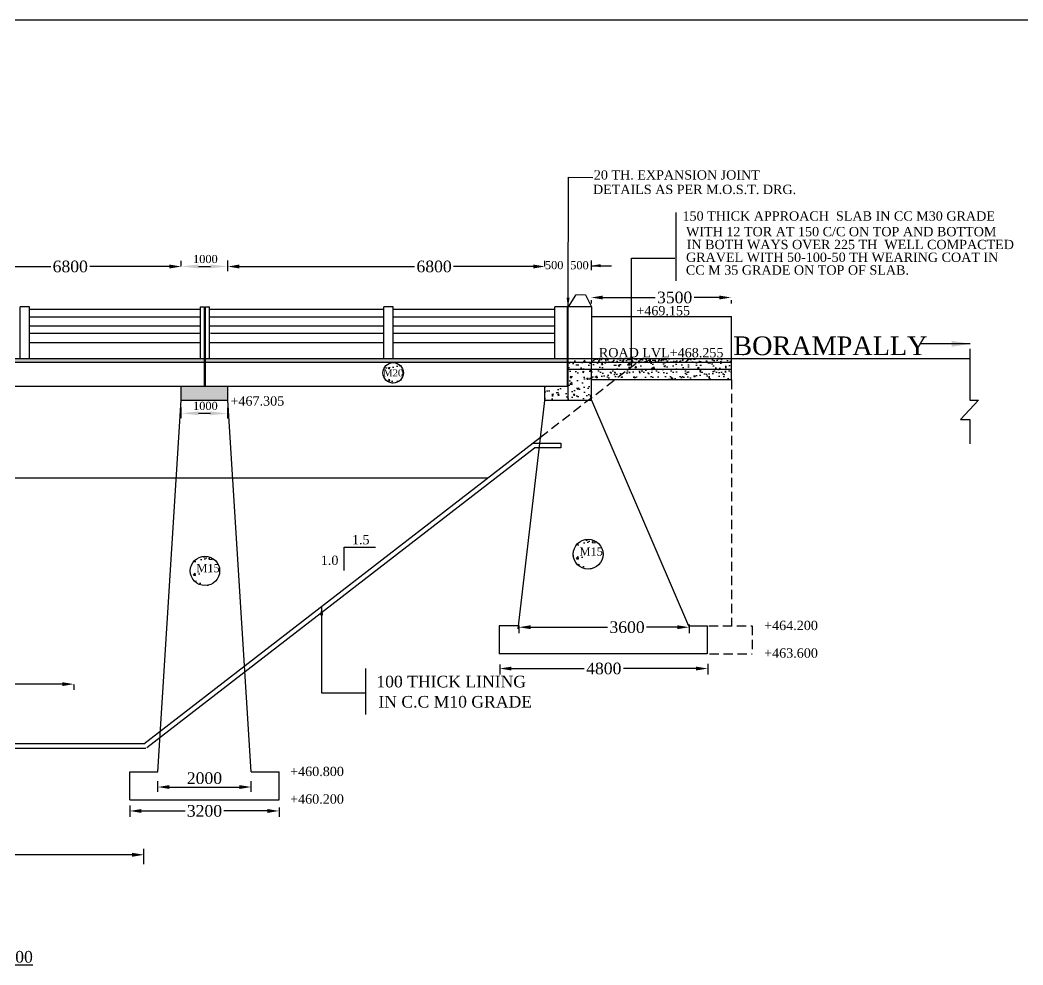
# Model space of a CAD drawing. Header units: millimetres. Extents: x 17 to 877, y -131 to 1336.
# Drawn here: x 320.7 to 535.7, y 369.4 to 572.1 of the extents above; entities that cross this region are included whole.
import ezdxf

# ---------------------------------------------------------------- set-up
doc = ezdxf.new("R2010")
doc.units = ezdxf.units.MM
doc.header["$MEASUREMENT"] = 0
doc.linetypes.add('HIDDEN', pattern=[0.375, 0.25, -0.125])
doc.styles.get("Standard").update_dxf_attribs({"font": 'times.ttf', "height": 2.5})
doc.dimstyles.new('ISO-25', dxfattribs={"dimtxt": 2.5, "dimasz": 2.5, "dimexe": 1.25, "dimexo": 0.625, "dimtad": 1, "dimtih": 1, "dimtoh": 1, "dimdsep": 46, "dimtxsty": 'Standard', "dimcen": 0.54, "dimadec": 0, "dimazin": 0, "dimtfac": 1, "dimtofl": 0, "dimtmove": 0, "dimatfit": 3, "dimfxl": 1, "dimarcsym": 0})
doc.dimstyles.new('STANDARD$7', dxfattribs={"dimtxt": 2, "dimasz": 2, "dimexe": 1.25, "dimexo": 0.625, "dimtad": 1, "dimdec": 0, "dimlfac": 0.5, "dimdsep": 46, "dimtxsty": 'Standard', "dimcen": 2.5, "dimadec": 0, "dimazin": 0, "dimtfac": 1, "dimtdec": 0, "dimtmove": 0, "dimatfit": 3, "dimfxl": 1, "dimtolj": 1, "dimtzin": 0, "dimarcsym": 0})
pattern_1 = [(50, (20.259, 9.944), (1.7931505, -0.1568803), [0.1875, -2.0625]), (355, (20.259, 9.944), (-0.3468783, 1.8804803), [0.15, -1.65]), (100.4514, (20.4084, 9.931), (1.4462735, 1.723599), [0.1593505, -1.7528553]), (46.1842, (20.259, 10.444), (2.6681026, -0.4137975), [0.28125, -3.09375]), (96.6356, (20.4813, 10.4096), (2.336657, 2.435295), [0.239026, -2.629282]), (351.1842, (20.259, 10.444), (2.336655, 2.435297), [0.225, -2.475]), (21, (20.509, 10.319), (1.4922676, -1.0065472), [0.1875, -2.0625]), (326, (20.509, 10.319), (0.6082883, 1.812875), [0.15, -1.65]), (71.4514, (20.6333, 10.2352), (2.1005566, 0.8063262), [0.1593505, -1.7528553]), (37.5, (20.25897, 9.94406), (0.03039964, 0.83223463), [0, -1.63, 0, -1.675, 0, -1.65625]), (7.5, (20.259, 9.9441), (0.6576738, 0.9860293), [0, -0.955, 0, -1.5925, 0, -0.63125]), (327.5, (19.70147, 9.94406), (1.3345561, -0.0563872), [0, -0.625, 0, -1.95, 0, -2.5875]), (317.5, (19.4515, 9.944), (1.4579654, 0.2502625), [0, -0.8125, 0, -1.295, 0, -1.8375])]
pattern_2 = [(50, (20.259, 9.944), (3.586301, -0.313761), [0.375, -4.125]), (355, (20.259, 9.944), (-0.693757, 3.76096), [0.3, -3.3]), (100.4514, (20.5578, 9.918), (2.892547, 3.447198), [0.3187, -3.50571]), (46.1842, (20.259, 10.944), (5.336205, -0.827595), [0.5625, -6.1875]), (96.6356, (20.7037, 10.875), (4.673314, 4.87059), [0.47805, -5.258565]), (351.1842, (20.259, 10.944), (4.67331, 4.870593), [0.45, -4.95]), (21, (20.759, 10.694), (2.984535, -2.013094), [0.375, -4.125]), (326, (20.759, 10.694), (1.216577, 3.62575), [0.3, -3.3]), (71.4514, (21.0077, 10.5263), (4.201113, 1.612652), [0.3187, -3.50571]), (37.5, (20.259, 9.944), (0.0607993, 1.6644693), [0, -3.26, 0, -3.35, 0, -3.3125]), (7.5, (20.259, 9.944), (1.3153477, 1.9720586), [0, -1.91, 0, -3.185, 0, -1.2625]), (327.5, (19.144, 9.944), (2.6691122, -0.1127744), [0, -1.25, 0, -3.9, 0, -5.175]), (317.5, (18.644, 9.944), (2.915931, 0.500525), [0, -1.625, 0, -2.59, 0, -3.675])]

# ---------------------------------------------------------------- blocks, each defined once
blk = doc.blocks.new('*D23')
at = {"color": 0, "lineweight": -2, "transparency": 16777216}
for p, q in [((217.23, 391.04), (217.23, 394.29)), ((347.23, 391.04), (347.23, 394.29)), ((219.73, 393.04), (277.03, 393.04)), ((344.73, 393.04), (287.43, 393.04))]:
    blk.add_line(p, q, dxfattribs=at)
at = {"color": 0, "transparency": 16777216}
for points in [[(219.73, 393.46), (219.73, 392.62), (217.23, 393.04)], [(344.73, 393.46), (344.73, 392.62), (347.23, 393.04)]]:
    blk.add_solid(points, dxfattribs=at)
at = {"layer": 'Defpoints', "color": 0, "transparency": 16777216}
for p in [(347.23, 393.04), (217.23, 390.42), (347.23, 390.42)]:
    blk.add_point(p, dxfattribs=at)
at = {"color": 0, "transparency": 16777216, "insert": (282.23, 393.04), "char_height": 2.5, "attachment_point": 5}
blk.add_mtext('13000', dxfattribs=at)
blk = doc.blocks.new('*D20')
at = {"color": 0, "lineweight": -2, "transparency": 16777216}
for p, q in [((423.54, 433.85), (423.54, 431.73)), ((426.04, 432.98), (441.62, 432.98)), ((465.64, 432.98), (450.06, 432.98)), ((468.14, 433.96), (468.14, 431.73))]:
    blk.add_line(p, q, dxfattribs=at)
at = {"color": 0, "transparency": 16777216}
for points in [[(426.04, 433.39), (426.04, 432.56), (423.54, 432.98)], [(465.64, 433.39), (465.64, 432.56), (468.14, 432.98)]]:
    blk.add_solid(points, dxfattribs=at)
at = {"layer": 'Defpoints', "color": 0, "transparency": 16777216}
for p in [(423.54, 434.48), (468.14, 434.59), (423.54, 432.98)]:
    blk.add_point(p, dxfattribs=at)
at = {"color": 0, "transparency": 16777216, "insert": (445.84, 432.98), "char_height": 2.5, "attachment_point": 5}
blk.add_mtext('4800', dxfattribs=at)
blk = doc.blocks.new('*D19')
at = {"color": 0, "lineweight": -2, "transparency": 16777216}
for p, q in [((427.63, 442.23), (427.63, 440.59)), ((430.13, 441.84), (446.66, 441.84)), ((461.62, 441.84), (455.01, 441.84)), ((464.12, 442.45), (464.12, 440.59))]:
    blk.add_line(p, q, dxfattribs=at)
at = {"color": 0, "transparency": 16777216}
for points in [[(430.13, 442.26), (430.13, 441.43), (427.63, 441.84)], [(461.62, 442.26), (461.62, 441.43), (464.12, 441.84)]]:
    blk.add_solid(points, dxfattribs=at)
at = {"layer": 'Defpoints', "color": 0, "transparency": 16777216}
for p in [(464.12, 443.08), (427.63, 442.85), (427.63, 441.84)]:
    blk.add_point(p, dxfattribs=at)
at = {"color": 0, "transparency": 16777216, "insert": (450.83, 441.84), "char_height": 2.5, "attachment_point": 5}
blk.add_mtext('3600', dxfattribs=at)
blk = doc.blocks.new('*D26')
at = {"color": 0, "lineweight": -2, "transparency": 16777216}
for p, q in [((443.13, 511.98), (443.13, 511.3)), ((445.63, 512.55), (456.85, 512.55)), ((470.62, 512.55), (465.2, 512.55)), ((473.12, 512.01), (473.12, 511.3))]:
    blk.add_line(p, q, dxfattribs=at)
at = {"color": 0, "transparency": 16777216}
for points in [[(445.63, 512.97), (445.63, 512.14), (443.13, 512.55)], [(470.62, 512.97), (470.62, 512.14), (473.12, 512.55)]]:
    blk.add_solid(points, dxfattribs=at)
at = {"layer": 'Defpoints', "color": 0, "transparency": 16777216}
for p in [(443.13, 512.61), (443.13, 512.55), (473.12, 512.63)]:
    blk.add_point(p, dxfattribs=at)
at = {"color": 0, "transparency": 16777216, "insert": (461.03, 512.55), "char_height": 2.5, "attachment_point": 5}
blk.add_mtext('3500', dxfattribs=at)
blk = doc.blocks.new('*D29')
at = {"color": 0, "lineweight": -2, "transparency": 16777216}
for p, q in [((365.23, 519.64), (365.23, 520.45)), ((433.23, 519.29), (433.23, 520.45)), ((367.73, 519.2), (405.29, 519.2)), ((430.73, 519.2), (413.63, 519.2))]:
    blk.add_line(p, q, dxfattribs=at)
at = {"color": 0, "transparency": 16777216}
for points in [[(367.73, 519.62), (367.73, 518.78), (365.23, 519.2)], [(430.73, 519.62), (430.73, 518.78), (433.23, 519.2)]]:
    blk.add_solid(points, dxfattribs=at)
at = {"layer": 'Defpoints', "color": 0, "transparency": 16777216}
for p in [(365.23, 519.2), (365.23, 519.01), (433.23, 518.67)]:
    blk.add_point(p, dxfattribs=at)
at = {"color": 0, "transparency": 16777216, "insert": (409.46, 519.2), "char_height": 2.5, "attachment_point": 5}
blk.add_mtext('6800', dxfattribs=at)
blk = doc.blocks.new('*D27')
at = {"color": 0, "lineweight": -2, "transparency": 16777216}
for p, q in [((350.23, 406.53), (350.23, 408.82)), ((370.23, 406.53), (370.23, 408.82)), ((352.73, 407.57), (367.73, 407.57))]:
    blk.add_line(p, q, dxfattribs=at)
at = {"color": 0, "transparency": 16777216}
for points in [[(352.73, 407.98), (352.73, 407.15), (350.23, 407.57)], [(367.73, 407.98), (367.73, 407.15), (370.23, 407.57)]]:
    blk.add_solid(points, dxfattribs=at)
at = {"layer": 'Defpoints', "color": 0, "transparency": 16777216}
for p in [(370.23, 407.57), (350.23, 405.91), (370.23, 405.91)]:
    blk.add_point(p, dxfattribs=at)
at = {"color": 0, "transparency": 16777216, "insert": (360.23, 409.46), "char_height": 2.5, "attachment_point": 5}
blk.add_mtext('2000', dxfattribs=at)
blk = doc.blocks.new('*D28')
at = {"color": 0, "lineweight": -2, "transparency": 16777216}
for p, q in [((344.23, 403.62), (344.23, 401.19)), ((346.73, 402.44), (356.06, 402.44)), ((373.73, 402.44), (364.41, 402.44)), ((376.23, 403.16), (376.23, 401.19))]:
    blk.add_line(p, q, dxfattribs=at)
at = {"color": 0, "transparency": 16777216}
for points in [[(346.73, 402.85), (346.73, 402.02), (344.23, 402.44)], [(373.73, 402.85), (373.73, 402.02), (376.23, 402.44)]]:
    blk.add_solid(points, dxfattribs=at)
at = {"layer": 'Defpoints', "color": 0, "transparency": 16777216}
for p in [(344.23, 404.24), (376.23, 403.79), (376.23, 402.44)]:
    blk.add_point(p, dxfattribs=at)
at = {"color": 0, "transparency": 16777216, "insert": (360.23, 402.44), "char_height": 2.5, "attachment_point": 5}
blk.add_mtext('3200', dxfattribs=at)
blk = doc.blocks.new('*D30')
at = {"color": 0, "lineweight": -2, "transparency": 16777216}
for p, q in [((232.23, 429.58), (232.23, 428.39)), ((234.73, 429.64), (276.51, 429.64)), ((329.73, 429.64), (286.91, 429.64)), ((332.23, 429.58), (332.23, 428.39))]:
    blk.add_line(p, q, dxfattribs=at)
at = {"color": 0, "transparency": 16777216}
for points in [[(234.73, 430.05), (234.73, 429.22), (232.23, 429.64)], [(329.73, 430.05), (329.73, 429.22), (332.23, 429.64)]]:
    blk.add_solid(points, dxfattribs=at)
at = {"layer": 'Defpoints', "color": 0, "transparency": 16777216}
for p in [(232.23, 430.21), (332.23, 430.21), (332.23, 429.64)]:
    blk.add_point(p, dxfattribs=at)
at = {"color": 0, "transparency": 16777216, "insert": (281.71, 429.64), "char_height": 2.5, "attachment_point": 5}
blk.add_mtext('10000', dxfattribs=at)
blk = doc.blocks.new('*D44')
at = {"color": 0, "lineweight": -2, "transparency": 16777216}
for p, q in [((287.23, 519.64), (287.23, 520.45)), ((355.23, 519.29), (355.23, 520.45)), ((289.73, 519.2), (327.29, 519.2)), ((352.73, 519.2), (335.63, 519.2))]:
    blk.add_line(p, q, dxfattribs=at)
at = {"color": 0, "transparency": 16777216}
for points in [[(289.73, 519.62), (289.73, 518.78), (287.23, 519.2)], [(352.73, 519.62), (352.73, 518.78), (355.23, 519.2)]]:
    blk.add_solid(points, dxfattribs=at)
at = {"layer": 'Defpoints', "color": 0, "transparency": 16777216}
for p in [(287.23, 519.2), (287.23, 519.01), (355.23, 518.67)]:
    blk.add_point(p, dxfattribs=at)
at = {"color": 0, "transparency": 16777216, "insert": (331.46, 519.2), "char_height": 2.5, "attachment_point": 5}
blk.add_mtext('6800', dxfattribs=at)

msp = doc.modelspace()

# ---------------------------------------------------------------- hatches: boundary and pattern name
h = msp.add_hatch()
h.set_pattern_fill('AR-CONC', color=256, scale=0.25, style=0)
h.set_pattern_definition(pattern_1)
h.paths.add_polyline_path([(282.43199, 499.4689), (282.43199, 498.69106), (360.23199, 498.69106), (360.23199, 499.4689)])
h = msp.add_hatch()
h.set_pattern_fill('AR-CONC', color=256, scale=0.25, style=0)
h.set_pattern_definition(pattern_1)
h.paths.add_polyline_path([(360.43199, 499.4689), (360.43199, 498.69106), (438.03199, 498.69106), (438.03199, 499.4689)])
h = msp.add_hatch()
h.set_pattern_fill('AR-CONC', color=256, scale=0.5, style=0)
h.set_pattern_definition([(50, (-18.741, 9.944), (3.586301, -0.313761), [0.375, -4.125]), (355, (-18.741, 9.944), (-0.693757, 3.76096), [0.3, -3.3]), (100.4514, (-18.4422, 9.918), (2.892547, 3.447198), [0.3187, -3.50571]), (46.1842, (-18.741, 10.944), (5.336205, -0.827595), [0.5625, -6.1875]), (96.6356, (-18.2963, 10.875), (4.673314, 4.87059), [0.47805, -5.258565]), (351.1842, (-18.741, 10.944), (4.67331, 4.870593), [0.45, -4.95]), (21, (-18.241, 10.694), (2.984535, -2.013094), [0.375, -4.125]), (326, (-18.241, 10.694), (1.216577, 3.62575), [0.3, -3.3]), (71.4514, (-17.9923, 10.5263), (4.201113, 1.612652), [0.3187, -3.50571]), (37.5, (-18.741, 9.944), (0.0607993, 1.6644693), [0, -3.26, 0, -3.35, 0, -3.3125]), (7.5, (-18.741, 9.944), (1.3153477, 1.9720586), [0, -1.91, 0, -3.185, 0, -1.2625]), (327.5, (-19.856, 9.944), (2.6691122, -0.1127744), [0, -1.25, 0, -3.9, 0, -5.175]), (317.5, (-20.356, 9.944), (2.915931, 0.500525), [0, -1.625, 0, -2.59, 0, -3.675])])
h.paths.add_polyline_path([(443.22925, 499.4689), (438.23199, 499.4689), (438.23199, 498.70932), (443.23192, 498.70932)])
h.paths.add_polyline_path([(443.23199, 498.69106), (443.23192, 498.70932), (438.23199, 498.70932), (438.23199, 497.19106), (443.23199, 497.19106)])
h.paths.add_polyline_path([(443.23199, 497.19106), (438.23199, 497.19106), (438.23199, 490.54106), (442.79699, 490.54106), (443.23199, 490.83106)])
h = msp.add_hatch()
h.set_pattern_fill('AR-CONC', color=256, scale=0.25, style=0)
h.set_pattern_definition(pattern_1)
h.paths.add_polyline_path([(453.88737, 499.48645), (443.22919, 499.48645), (443.23192, 498.70932), (453.11025, 498.70932)])
h.paths.add_polyline_path([(468.88737, 499.48645), (453.88737, 499.48645), (453.11025, 498.70932), (468.11025, 498.70932)])
h.paths.add_polyline_path([(473.23199, 499.48645), (468.88737, 499.48645), (468.11025, 498.70932), (473.23199, 498.70932)])
h = msp.add_hatch()
h.set_pattern_fill('AR-CONC', color=256, scale=0.5, style=0)
h.set_pattern_definition([(50, (136.191, 29.3406), (3.586301, -0.31376), [0.375, -4.125]), (355, (136.191, 29.3406), (-0.693757, 3.76096), [0.3, -3.3]), (100.4514, (136.4898, 29.3144), (2.892547, 3.447198), [0.3187, -3.50571]), (46.1842, (136.191, 30.3406), (5.336205, -0.827595), [0.5625, -6.1875]), (96.6356, (136.6356, 30.2716), (4.673314, 4.87059), [0.47805, -5.258565]), (351.1842, (136.191, 30.3406), (4.67331, 4.870593), [0.45, -4.95]), (21, (136.691, 30.0906), (2.984535, -2.013094), [0.375, -4.125]), (326, (136.691, 30.0906), (1.216577, 3.62575), [0.3, -3.3]), (71.4514, (136.9397, 29.923), (4.201113, 1.612652), [0.3187, -3.50571]), (37.5, (136.191, 29.3406), (0.0607993, 1.6644693), [0, -3.26, 0, -3.35, 0, -3.3125]), (7.5, (136.191, 29.3406), (1.3153477, 1.9720586), [0, -1.91, 0, -3.185, 0, -1.2625]), (327.5, (135.076, 29.3406), (2.6691122, -0.1127744), [0, -1.25, 0, -3.9, 0, -5.175]), (317.5, (134.576, 29.3406), (2.915931, 0.500525), [0, -1.625, 0, -2.59, 0, -3.675])])
h.paths.add_polyline_path([(402.88201, 496.39356, 1), (398.4966, 496.39356, 1)])
h.paths.add_polyline_path([(398.19259, 497.52118), (403.01108, 497.52118), (403.01108, 495.24522), (398.19259, 495.24522)], flags=9)
h = msp.add_hatch()
h.set_pattern_fill('AR-CONC', color=256, scale=0.03, style=0)
h.set_pattern_definition([(50, (294.7006, 386.0636), (5.46554, -0.47817), [0.5715, -6.2865]), (355, (294.7006, 386.0636), (-1.05728, 5.7317), [0.4572, -5.0292]), (100.451, (295.156, 386.0237), (4.40828, 5.2535), [0.4857, -5.3427]), (46.184, (294.7006, 387.5876), (8.13237, -1.26127), [0.85725, -9.42975]), (96.6356, (295.378, 387.4825), (7.12213, 7.42277), [0.72855, -8.01405]), (351.184, (294.701, 387.5876), (7.12214, 7.42275), [0.6858, -7.5438]), (21, (295.4626, 387.2066), (4.54845, -3.06797), [0.5715, -6.2865]), (326, (295.4626, 387.2066), (1.85406, 5.52564), [0.4572, -5.0292]), (71.4514, (295.8416, 386.951), (6.4025, 2.45769), [0.4857, -5.3427]), (37.5, (294.7006, 386.0636), (0.092658, 2.53665), [0, -4.96824, 0, -5.1054, 0, -5.04825]), (7.5, (294.7006, 386.0636), (2.00459, 3.005417), [0, -2.91084, 0, -4.85394, 0, -1.92405]), (327.5, (293.0013, 386.0636), (4.067718, -0.171862), [0, -1.905, 0, -5.9436, 0, -7.8867]), (317.5, (292.2393, 386.0636), (4.443875, 0.762795), [0, -2.4765, 0, -3.94716, 0, -5.6007])])
edge = h.paths.add_edge_path()
edge.add_arc((400.6893, 496.39356), 2.1927, 0, 360)
h = msp.add_hatch()
h.set_pattern_fill('AR-CONC', color=256, style=0)
h.set_pattern_definition([(50, (136.191, 29.3406), (7.1726, -0.62752), [0.75, -8.25]), (355, (136.191, 29.3406), (-1.38751, 7.52192), [0.6, -6.6]), (100.4514, (136.789, 29.288), (5.78509, 6.894395), [0.6374, -7.01142]), (46.1842, (136.191, 31.341), (10.67241, -1.65519), [1.125, -12.375]), (96.6356, (137.08, 31.203), (9.34663, 9.74118), [0.9561, -10.51713]), (351.1842, (136.191, 31.341), (9.34662, 9.74119), [0.9, -9.9]), (21, (137.191, 30.8406), (5.96907, -4.02619), [0.75, -8.25]), (326, (137.191, 30.8406), (2.43315, 7.2515), [0.6, -6.6]), (71.4514, (137.6884, 30.505), (8.40223, 3.225305), [0.6374, -7.01142]), (37.5, (136.191, 29.3406), (0.121599, 3.328939), [0, -6.52, 0, -6.7, 0, -6.625]), (7.5, (136.191, 29.3406), (2.630695, 3.944117), [0, -3.82, 0, -6.37, 0, -2.525]), (327.5, (133.961, 29.3406), (5.338224, -0.225549), [0, -2.5, 0, -7.8, 0, -10.35]), (317.5, (132.961, 29.3406), (5.83186, 1.00105), [0, -3.25, 0, -5.18, 0, -7.35])])
edge = h.paths.add_edge_path()
edge.add_arc((400.6893, 496.39356), 2.1927, 0, 360)
h = msp.add_hatch()
h.set_pattern_fill('AR-CONC', color=256, scale=0.5, style=0)
h.set_pattern_definition(pattern_2)
h.paths.add_polyline_path([(468.11025, 498.70932), (453.11025, 498.70932), (451.59199, 497.19106), (466.59199, 497.19106)])
h.paths.add_polyline_path([(438.23199, 493.54106), (433.23199, 493.54106), (433.23199, 491.04106), (433.23199, 490.54106), (438.23199, 490.54106)])
h = msp.add_hatch()
h.set_pattern_fill('AR-CONC', color=256, scale=0.5, style=0)
h.set_pattern_definition(pattern_2)
h.paths.add_polyline_path([(453.11025, 498.70932), (443.23199, 498.70932), (443.23199, 497.19106), (451.59199, 497.19106)])
h.paths.add_polyline_path([(473.23199, 498.70932), (468.11025, 498.70932), (466.59199, 497.19106), (473.23199, 497.19106)])
h = msp.add_hatch()
h.set_pattern_fill('AR-SAND', color=256, style=0)
h.set_pattern_definition([(37.5, (20.259, 9.944), (-0.0629934, 1.9268238), [0, -1.52, 0, -1.7, 0, -1.625]), (7.5, (20.259, 9.944), (1.769777, 2.822146), [0, -0.82, 0, -1.37, 0, -0.525]), (327.5, (19.029, 9.944), (3.114142, 0.005659), [0, -0.5, 0, -1.8, 0, -2.35]), (317.5, (19.029, 9.944), (3.006127, 0.877676), [0, -0.25, 0, -1.18, 0, -1.35])])
h.paths.add_polyline_path([(451.59199, 497.19106), (448.03199, 497.19106), (443.23199, 497.19106), (443.23199, 494.96291), (443.24058, 494.94106), (449.34199, 494.94106)])
h.paths.add_polyline_path([(466.59199, 497.19106), (451.59199, 497.19106), (449.34199, 494.94106), (464.34199, 494.94106)])
h.paths.add_polyline_path([(473.23199, 497.19106), (466.59199, 497.19106), (464.34199, 494.94106), (473.23199, 494.94106)])
h = msp.add_hatch()
h.set_pattern_fill('AR-CONC', color=256, scale=0.5, style=0)
h.set_pattern_definition([(50, (20.259, 9.944), (3.586301, -0.31376), [0.375, -4.125]), (355, (20.259, 9.944), (-0.693757, 3.76096), [0.3, -3.3]), (100.4514, (20.5578, 9.918), (2.892547, 3.447198), [0.3187, -3.50571]), (46.1842, (20.259, 10.944), (5.336205, -0.827595), [0.5625, -6.1875]), (96.6356, (20.7037, 10.875), (4.673314, 4.87059), [0.47805, -5.258565]), (351.1842, (20.259, 10.944), (4.67331, 4.870593), [0.45, -4.95]), (21, (20.759, 10.694), (2.984535, -2.013094), [0.375, -4.125]), (326, (20.759, 10.694), (1.216577, 3.62575), [0.3, -3.3]), (71.4514, (21.0077, 10.5263), (4.201113, 1.612652), [0.3187, -3.50571]), (37.5, (20.259, 9.944), (0.0607993, 1.6644693), [0, -3.26, 0, -3.35, 0, -3.3125]), (7.5, (20.259, 9.944), (1.3153477, 1.9720586), [0, -1.91, 0, -3.185, 0, -1.2625]), (327.5, (19.144, 9.944), (2.6691122, -0.1127744), [0, -1.25, 0, -3.9, 0, -5.175]), (317.5, (18.644, 9.944), (2.915931, 0.500525), [0, -1.625, 0, -2.59, 0, -3.675])])
h.paths.add_polyline_path([(287.23199, 493.54106), (277.23199, 493.54106), (277.23199, 490.54106), (287.23199, 490.54106)])
h.paths.add_polyline_path([(365.23199, 493.54106), (355.23199, 493.54106), (355.23199, 490.54106), (365.23199, 490.54106)])
h = msp.add_hatch()
h.set_pattern_fill('AR-CONC', color=256, scale=0.03, style=0)
h.set_pattern_definition([(50, (336.4883, 347.1676), (5.46554, -0.47817), [0.5715, -6.2865]), (355, (336.4883, 347.1676), (-1.05728, 5.7317), [0.4572, -5.0292]), (100.451, (336.944, 347.128), (4.40828, 5.2535), [0.4857, -5.3427]), (46.184, (336.4883, 348.6916), (8.13237, -1.26127), [0.85725, -9.42975]), (96.6356, (337.166, 348.5865), (7.12213, 7.42277), [0.72855, -8.01405]), (351.184, (336.488, 348.692), (7.12214, 7.42275), [0.6858, -7.5438]), (21, (337.2503, 348.3106), (4.54845, -3.06797), [0.5715, -6.2865]), (326, (337.2503, 348.3106), (1.85406, 5.52564), [0.4572, -5.0292]), (71.4514, (337.6294, 348.055), (6.4025, 2.45769), [0.4857, -5.3427]), (37.5, (336.4883, 347.1676), (0.092658, 2.53665), [0, -4.96824, 0, -5.1054, 0, -5.04825]), (7.5, (336.4883, 347.1676), (2.00459, 3.005417), [0, -2.91084, 0, -4.85394, 0, -1.92405]), (327.5, (334.789, 347.1676), (4.067718, -0.171862), [0, -1.905, 0, -5.9436, 0, -7.8867]), (317.5, (334.027, 347.1676), (4.443875, 0.762795), [0, -2.4765, 0, -3.94716, 0, -5.6007])])
edge = h.paths.add_edge_path()
edge.add_arc((442.47704, 457.49759), 3.20216, 0, 360)
h = msp.add_hatch()
h.set_pattern_fill('AR-CONC', color=256, scale=0.03, style=0)
h.set_pattern_definition([(50, (254.3504, 343.5986), (5.46554, -0.47817), [0.5715, -6.2865]), (355, (254.3504, 343.5986), (-1.05728, 5.7317), [0.4572, -5.0292]), (100.451, (254.806, 343.5587), (4.40828, 5.2535), [0.4857, -5.3427]), (46.184, (254.3504, 345.1226), (8.13237, -1.26127), [0.85725, -9.42975]), (96.6356, (255.028, 345.0175), (7.12213, 7.42277), [0.72855, -8.01405]), (351.184, (254.35, 345.123), (7.12214, 7.42275), [0.6858, -7.5438]), (21, (255.1124, 344.7416), (4.54845, -3.06797), [0.5715, -6.2865]), (326, (255.1124, 344.7416), (1.85406, 5.52564), [0.4572, -5.0292]), (71.4514, (255.4914, 344.486), (6.4025, 2.45769), [0.4857, -5.3427]), (37.5, (254.3504, 343.5986), (0.092658, 2.53665), [0, -4.96824, 0, -5.1054, 0, -5.04825]), (7.5, (254.3504, 343.5986), (2.00459, 3.005417), [0, -2.91084, 0, -4.85394, 0, -1.92405]), (327.5, (252.651, 343.5986), (4.067718, -0.171862), [0, -1.905, 0, -5.9436, 0, -7.8867]), (317.5, (251.889, 343.5986), (4.443875, 0.762795), [0, -2.4765, 0, -3.94716, 0, -5.6007])])
edge = h.paths.add_edge_path()
edge.add_arc((360.33905, 453.92857), 3.1433, 0, 360)

# ---------------------------------------------------------------- linework, layer by layer
for p, q in [((877.20576, 572.05795), (17.20577, 572.05795)), ((461.26822, 530.78473), (461.26822, 516.1307)), ((365.21582, 518.18068), (365.21582, 520.46663)), ((443.19028, 518.42437), (443.19028, 520.48518)), ((358.91582, 519.21663), (361.51582, 519.21663)), ((439.77988, 513.07283), (438.23199, 510.56643)), ((441.89691, 513.09398), (439.77988, 513.07283)), ((441.89691, 513.09398), (443.19028, 510.56643)), ((320.69529, 499.44106), (320.69529, 510.56643)), ((322.69529, 510.56643), (320.69529, 510.56643)), ((322.69529, 499.44106), (322.69529, 510.56643)), ((322.69529, 510.06643), (359.31405, 510.06643)), ((359.31405, 510.56643), (359.31405, 499.4689)), ((359.31405, 510.56643), (360.23199, 510.56643)), ((360.23199, 493.54106), (360.23199, 510.56643)), ((360.43199, 493.54106), (360.43199, 510.56643)), ((360.43199, 510.56643), (361.31405, 510.56643)), ((361.31405, 499.44106), (361.31405, 510.56643)), ((361.31405, 510.06643), (398.69529, 510.06643)), ((398.69529, 499.44106), (398.69529, 510.56643)), ((400.69529, 510.56643), (398.69529, 510.56643)), ((400.69529, 499.44106), (400.69529, 510.56643)), ((400.69529, 510.06643), (435.33199, 510.06643)), ((435.33199, 499.44106), (435.33199, 510.56643)), ((443.19028, 510.56643), (435.33199, 510.56643)), ((438.60945, 510.56643), (435.33199, 510.56643)), ((438.03199, 493.54106), (438.03199, 510.56643)), ((438.23199, 490.54106), (438.23199, 510.56643)), ((443.19028, 510.56643), (443.23199, 498.69106)), ((322.69529, 508.41643), (359.31405, 508.41643)), ((361.31405, 508.41643), (398.69529, 508.41643)), ((400.69529, 508.41643), (435.33199, 508.41643)), ((443.19764, 508.4689), (473.23199, 508.4689)), ((473.23199, 494.97968), (473.23199, 508.4689)), ((322.69529, 506.46643), (359.31405, 506.46643)), ((361.31405, 506.46643), (398.69529, 506.46643)), ((400.69529, 506.46643), (435.33199, 506.46643)), ((359.31405, 504.81643), (322.69529, 504.81643)), ((398.69529, 504.81643), (361.54992, 504.81643)), ((435.33199, 504.81643), (400.69529, 504.81643)), ((359.31405, 502.86643), (322.69529, 502.86643)), ((398.69529, 502.86643), (361.31405, 502.86643)), ((435.33199, 502.86643), (400.69529, 502.86643)), ((524.32964, 501.55682), (524.32964, 490.53496)), ((153.44772, 499.4689), (360.23199, 499.4689)), ((282.43199, 499.4689), (524.32964, 499.4689)), ((169.23199, 498.69106), (360.23199, 498.69106)), ((199.23199, 498.69106), (360.23199, 498.69106)), ((360.43199, 498.69106), (438.03199, 498.69106)), ((360.43199, 498.69106), (365.23199, 498.69106)), ((438.23199, 498.70932), (473.23199, 498.70932)), ((438.23199, 497.19106), (472.96337, 497.19106)), ((443.23199, 490.54106), (443.23199, 498.69106)), ((448.03199, 497.19106), (473.23199, 497.19106)), ((443.23199, 494.94106), (473.24743, 494.94106)), ((126.23199, 493.54106), (360.43199, 493.54106)), ((355.23199, 490.54106), (355.23199, 493.54106)), ((360.43199, 493.54106), (438.23199, 493.54106)), ((365.23199, 490.54106), (365.23199, 493.54106)), ((433.23199, 490.54106), (433.23199, 493.54106)), ((433.23199, 491.04106), (433.23199, 493.54106)), ((350.23199, 410.83106), (355.23199, 490.54106)), ((355.23199, 490.54106), (365.23199, 490.54106)), ((370.23199, 410.83106), (365.23199, 490.54106)), ((433.23199, 491.04106), (427.43199, 441.49106)), ((433.23199, 490.54106), (443.23199, 490.54106)), ((443.23199, 490.54106), (464.01119, 442.14106)), ((526.17492, 490.53496), (522.32036, 486.38696)), ((524.32964, 490.53496), (526.17492, 490.53496)), ((355.21582, 486.68545), (355.21582, 488.97139)), ((365.2144, 486.62705), (365.2144, 488.91299)), ((358.91582, 487.72139), (361.51582, 487.72139)), ((522.32036, 486.38696), (524.34419, 486.38696)), ((524.34419, 486.38696), (524.34419, 481.18627)), ((347.23199, 416.83106), (432.2454, 482.59478)), ((347.84385, 416.0401), (430.95342, 480.33106)), ((430.65064, 481.33106), (436.65064, 481.33106)), ((436.65064, 480.33106), (430.95342, 480.33106)), ((436.65064, 481.33106), (436.65064, 480.33106)), ((420.91645, 473.83106), (143.54752, 473.83106)), ((390.19328, 459.00756), (396.86828, 459.00756)), ((390.19328, 454.00756), (390.19328, 459.00756)), ((427.43199, 442.14106), (423.43199, 442.14106)), ((423.43199, 442.14106), (423.43199, 436.14106)), ((464.01119, 442.14106), (468.01119, 442.14106)), ((468.01119, 442.14106), (468.01119, 436.14106)), ((468.01119, 436.14106), (423.43199, 436.14106)), ((394.85028, 423.1277), (394.85028, 433.00338)), ((347.6462, 415.83106), (216.81777, 415.83106)), ((347.23199, 416.83106), (217.23199, 416.83106)), ((347.23199, 416.83106), (332.23199, 416.83106)), ((344.23199, 410.83106), (350.22975, 410.83106)), ((344.23199, 404.83106), (344.23199, 410.83106)), ((370.23199, 410.83106), (376.23199, 410.83106)), ((376.23199, 404.83106), (376.23199, 410.83106)), ((344.23199, 404.83106), (376.23199, 404.83106))]:
    msp.add_line(p, q)
at = {"linetype": 'HIDDEN', "ltscale": 8}
for p, q in [((432.2454, 482.59478), (454.05874, 499.4689)), ((473.23199, 494.88367), (473.23199, 441.99956)), ((468.34745, 442.14784), (477.57759, 442.14784)), ((477.63199, 442.14784), (477.63199, 436.1857)), ((468.47492, 436.13424), (477.62907, 436.13424))]:
    msp.add_line(p, q, dxfattribs=at)
for centre, radius in [((400.6893, 496.39356), 2.1927), ((442.47704, 457.49759), 3.20216), ((360.33905, 453.92857), 3.1433)]:
    msp.add_circle(centre, radius)
for points in [[(358.91582, 519.6333), (358.91582, 518.79996), (355.21582, 519.21663)], [(361.51582, 519.6333), (361.51582, 518.79996), (365.21582, 519.21663)], [(358.91582, 488.13806), (358.91582, 487.30473), (355.21582, 487.72139)], [(361.51582, 488.13806), (361.51582, 487.30473), (365.2144, 487.66299)]]:
    msp.add_solid(points)

# ---------------------------------------------------------------- texts
for s, height, p in [('20 TH. EXPANSION JOINT ', 2, (443.71138, 537.84613)), ('DETAILS AS PER M.O.S.T. DRG.', 2, (443.52327, 534.7444)), ('150 THICK APPROACH  SLAB IN CC M30 GRADE', 2, (462.71882, 529.03645)), ('WITH 12 TOR AT 150 C/C ON TOP AND BOTTOM', 2, (463.47834, 525.68666)), ('IN BOTH WAYS OVER 225 TH  WELL COMPACTED', 2, (463.62594, 522.92434)), ('GRAVEL WITH 50-100-50 TH WEARING COAT IN ', 2, (463.47576, 520.18531)), ('CC M 35 GRADE ON TOP OF SLAB.', 2, (463.43822, 517.44628)), (' +469.155', 2, (452.05968, 508.72024)), ('BORAMPALLY', 4, (473.61231, 500.20257)), ('ROAD LVL+468.255', 2, (444.78666, 499.71922)), (' +467.305', 2, (365.05461, 489.37091)), ('1.5', 2, (391.84523, 459.62283)), ('1.0', 2, (385.17221, 455.20121)), (' +464.200', 2, (479.46806, 441.23025)), (' +463.600', 2, (479.46806, 435.30884)), ('100 THICK LINING ', 2.5, (397.08045, 428.93257)), ('IN C.C M10 GRADE', 2.5, (397.51749, 424.60276)), (' +460.800', 2, (377.84747, 409.92025)), (' +460.200', 2, (377.84747, 403.99884)), ('%%USCALE 1:100', 2.5, (301.93549, 369.91192))]:
    msp.add_text(s, height=height).set_placement(p)
at = {"char_height": 1.75, "attachment_point": 5}
for s, insert in [('1000', (360.43199, 520.79681)), ('500', (435.2058, 519.49217)), ('500', (440.63121, 519.46947)), ('1000', (360.43199, 489.30157))]:
    msp.add_mtext(s, dxfattribs=dict(at, insert=insert))
at = {"attachment_point": 1}
for s, insert, char_height, width in [('M20', (398.56759, 497.14618), 1.5, 32.065877), ('M15 ', (440.64641, 458.95145), 1.75, 32.0681171), ('M15 ', (358.50842, 455.38243), 1.75, 32.0681171), ('\\A1;', (397.91119, 409.89998), 2.5, 5.4450864)]:
    msp.add_mtext(s, dxfattribs=dict(at, insert=insert, char_height=char_height, width=width))

# ---------------------------------------------------------------- dimensions: what is measured, and where the dimension line sits
for base, p1, p2, text, override, picture, middle in [((287.23199, 519.20039), (355.23199, 518.66612), (287.23199, 519.01092), '6800', {"dimtxt": 2, "dimtad": 0, "dimtxsty": 'Standard'}, '*D44', (331.46302, 519.20039)), ((365.23199, 519.20039), (433.23199, 518.66612), (365.23199, 519.01092), '6800', {"dimtxt": 2, "dimtad": 0, "dimtxsty": 'Standard'}, '*D29', (409.46302, 519.20039)), ((443.1261, 512.5528), (473.11716, 512.63044), (443.1261, 512.60659), '3500', {"dimtad": 0, "dimtxsty": 'Standard'}, '*D26', (461.02853, 512.5528)), ((427.62549, 441.84317), (464.12152, 443.07802), (427.62549, 442.85351), '3600', {"dimtad": 0, "dimtxsty": 'Standard'}, '*D19', (450.83146, 441.84317))]:
    dim = msp.add_linear_dim(base=base, p1=p1, p2=p2, angle=180, text=text, dimstyle='ISO-25', override=override)
    dim.commit()
    dim.dimension.update_dxf_attribs({"geometry": picture, "text_midpoint": middle, "dimtype": 160})
dim = msp.add_linear_dim(base=(423.54426, 432.97548), p1=(468.13892, 434.585), p2=(423.54426, 434.47645), angle=180, text='4800', dimstyle='ISO-25', override={"dimtad": 0, "dimtxsty": 'Standard'})
dim.commit()
dim.dimension.update_dxf_attribs({"geometry": '*D20', "text_midpoint": (445.84159, 432.97548)})
dim = msp.add_linear_dim(base=(332.23199, 429.63781), p1=(232.23199, 430.20708), p2=(332.23199, 430.20708), text='10000', dimstyle='ISO-25', override={"dimtad": 0})
dim.commit()
dim.dimension.update_dxf_attribs({"geometry": '*D30', "text_midpoint": (281.70759, 429.63781), "dimtype": 160})
for base, p1, p2, text, override, picture, middle in [((370.23232, 407.56618), (350.23232, 405.90523), (370.23232, 405.90523), '2000', {"dimtxsty": 'Standard'}, '*D27', (360.23232, 409.46281)), ((376.23199, 402.43558), (344.23199, 404.24182), (376.23199, 403.78764), '3200', {"dimtad": 0, "dimtxsty": 'Standard'}, '*D28', (360.23199, 402.43558)), ((347.23199, 393.0384), (217.23199, 390.41714), (347.23199, 390.41714), '13000', {"dimtad": 0, "dimtxsty": 'Standard'}, '*D23', (282.23199, 393.0384))]:
    dim = msp.add_linear_dim(base=base, p1=p1, p2=p2, text=text, dimstyle='ISO-25', override=override)
    dim.commit()
    dim.dimension.update_dxf_attribs({"geometry": picture, "text_midpoint": middle})

# ---------------------------------------------------------------- leaders
at = {"lineweight": 15}
msp.add_leader([(438.17725, 510.52715), (438.26912, 538.33711), (443.48827, 538.32371)], dimstyle='STANDARD$7', override={"dimgap": 0.625, "dimtad": 0, "dimtxsty": 'Standard'}, dxfattribs=at)
for points, override in [([(451.81602, 497.77127), (451.81602, 520.9959), (461.05107, 520.9959)], {"dimgap": 0.625, "dimtad": 0, "dimtxsty": 'Standard'}), ([(443.19028, 519.37938), (447.49605, 519.37938)], {"dimgap": 0.625, "dimtad": 0, "dimtxsty": 'Standard'}), ([(524.40621, 502.62754), (513.7352, 502.62754)], {"dimasz": 4, "dimgap": 0.625, "dimtad": 0}), ([(385.34683, 446.36889), (385.34683, 427.73635), (394.85028, 427.73635)], {"dimgap": 0.625, "dimtad": 0})]:
    msp.add_leader(points, dimstyle='STANDARD$7', override=override)

doc.saveas('drawing.dxf')
